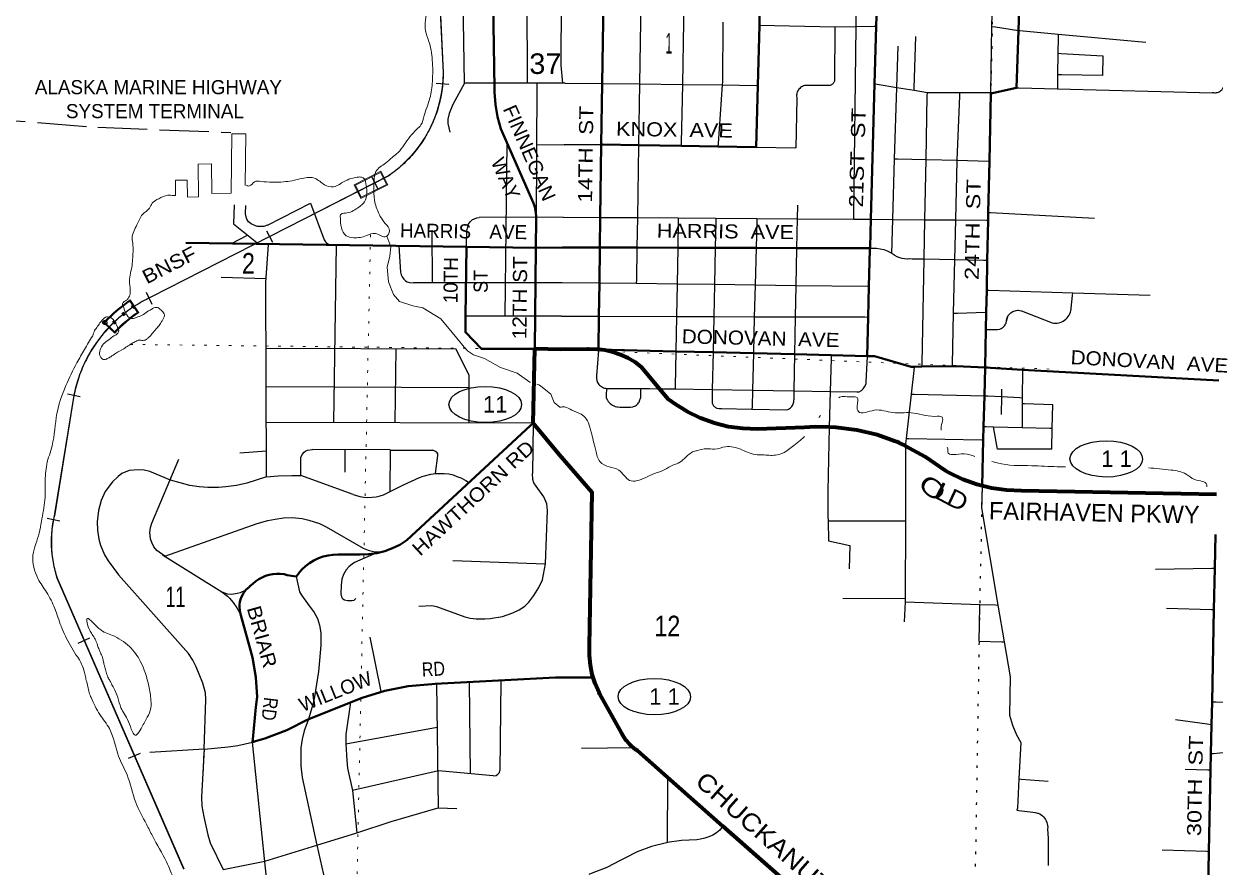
# Model space of a CAD drawing. Header units: feet. Extents: x -489137 to -242534, y 368785 to 558127.
# Drawn here: x -370115 to -359969, y 446296 to 453483 of the extents above; entities that cross this region are included whole.
import ezdxf
from ezdxf.enums import TextEntityAlignment as Align

# ---------------------------------------------------------------- set-up
doc = ezdxf.new("R2010")
doc.units = ezdxf.units.FT
doc.header["$LTSCALE"] = 70
doc.header["$PDMODE"] = 32
doc.header["$PDSIZE"] = 35
doc.linetypes.add('DOTTED', pattern=[1.5, 0.3, -1.2])
doc.linetypes.add('LONG_DASHED', pattern=[7.5, 6, -1.5])
for name, color, linetype, lineweight in [('17', 7, 'Continuous', 25), ('23', 7, 'Continuous', 70), ('26', 7, 'Continuous', 40), ('27', 7, 'Continuous', 13), ('29', 7, 'Continuous', 25), ('33', 7, 'LONG_DASHED', 25), ('34', 7, 'Continuous', 25), ('39', 7, 'Continuous', 13), ('6', 7, 'DOTTED', 25), ('7', 7, 'DOTTED', 13)]:
    doc.layers.add(name, color=color, linetype=linetype, lineweight=lineweight)

msp = doc.modelspace()

# ---------------------------------------------------------------- linework, layer by layer
at = {"layer": '17'}
for centre in [(-366185.28, 450238.7), (-360896.14, 449775.15), (-364745.34, 447748.93)]:
    msp.add_ellipse(centre, major_axis=(-309.24, 1), ratio=0.500121, dxfattribs=at)
at = {"layer": '23'}
for p, q in [((-365540.98, 450708.37), (-365762.18, 450711.74)), ((-365314.82, 450709.03), (-365540.98, 450708.37)), ((-365219.05, 450706.73), (-365221.68, 450707.04))]:
    msp.add_line(p, q, dxfattribs=at)
for points in [[(-365555.77, 449812.79), (-365777.22, 450079.73), (-365777.22, 450079.87), (-365762.18, 450711.74)], [(-365221.68, 450707.04), (-365235.28, 450708.64), (-365304.89, 450709.5), (-365314.82, 450709.03)], [(-361954.09, 449545.76), (-361997.33, 449556.48), (-362117.97, 449600.22), (-362233.38, 449656.33), (-362264.62, 449674.19), (-362438.33, 449793.64), (-362606.02, 449884.74), (-362623.58, 449894.28), (-362659.71, 449910.85), (-362679.65, 449919.99), (-362699.71, 449927.05), (-362847.97, 449979.18), (-363021.51, 450020.44), (-363198.41, 450043.33), (-363254.97, 450044.69), (-363376.73, 450047.61), (-363465.19, 450042.79), (-363866.15, 450028.81), (-363990.36, 450032.69), (-364113.48, 450049.53), (-364234.17, 450079.14), (-364351.1, 450121.21), (-364462.99, 450175.27), (-364568.62, 450240.73), (-364623.71, 450281.4), (-364700.37, 450373.23), (-364853.42, 450556.59), (-364909.22, 450598.21), (-364969.07, 450633.76), (-365032.31, 450662.86), (-365098.24, 450685.19), (-365166.15, 450700.51), (-365219.05, 450706.73)], [(-365265.56, 447911.99), (-365273.95, 447938.44), (-365290.37, 448018.55), (-365298.34, 448099.95), (-365297.75, 448181.73), (-365274.52, 449488.47), (-365555.77, 449812.79)], [(-359958.71, 449471.66), (-361617.42, 449503.58), (-361745.67, 449507.9), (-361872.78, 449525.6), (-361954.09, 449545.76)], [(-362703.49, 445226.67), (-362876.2, 445419.79), (-363141.29, 445716.21), (-363523.73, 446081.93), (-364162.81, 446646.53), (-364633.91, 447062.73), (-364889.71, 447288.72), (-364901.94, 447296.74), (-364923.15, 447312.96), (-364932.12, 447319.82), (-364959.73, 447345.94), (-364984.45, 447374.79), (-365006.02, 447406.08), (-365024.21, 447439.44), (-365208.89, 447770.7), (-365216.51, 447785.52), (-365249.23, 447860.47), (-365265.56, 447911.99)]]:
    msp.add_lwpolyline(points, dxfattribs=at)
at = {"layer": '26'}
for p, q in [((-366352.62, 450992.7), (-366345.46, 451582.6)), ((-365763.06, 450712.54), (-365754.45, 451574.14)), ((-365754.45, 451574.14), (-365526.64, 451577.31)), ((-365209.32, 451576.72), (-365526.64, 451577.31)), ((-365221.68, 450706.79), (-365314.82, 450709.03))]:
    msp.add_line(p, q, dxfattribs=at)
for points in [[(-365196.86, 452454.03), (-365183.97, 452453.82), (-364878.87, 452448.91), (-364516.78, 452443.09), (-364204.06, 452438.06), (-363878.39, 452432.83), (-363864.29, 452957.91), (-363850.51, 453471.13), (-363849.89, 453494.28), (-363829.3, 454261.24), (-363819.41, 454629.73), (-363804.11, 455199.53), (-363802.91, 455211), (-363791.04, 455282.32), (-363771.79, 455352), (-363745.35, 455419.29), (-363712.02, 455483.45), (-363672.18, 455543.78), (-363626.24, 455599.6), (-363444.81, 455821.27), (-363198.49, 456122.23), (-362936.03, 456502.22)], [(-365754.45, 451574.14), (-365751.99, 451820.02), (-365751.74, 451844.91), (-365753.83, 451870.02), (-365756.82, 451892.53), (-365764.34, 451923.63), (-365775.06, 451953.78), (-366051.91, 452588.89), (-366080.59, 452690.15), (-366098.54, 452793.86), (-366105.54, 452898.87), (-366105.39, 452935.53), (-366129.99, 454378.64), (-366128.86, 454424.1), (-366122.99, 454469.19), (-366112.44, 454513.42), (-366097.33, 454556.3), (-366077.81, 454597.37), (-366071.07, 454608.41), (-366054.29, 454635.91), (-366037.8, 454658.41), (-365462.82, 455443.06)], [(-365196.86, 452454.03), (-365189.47, 452974.33), (-365181.93, 453505.15), (-365176.47, 453889.15), (-365171.03, 454271.51), (-365165.34, 454671.78), (-365159.92, 455053.34)], [(-362908.32, 451570.46), (-362908.05, 451580), (-362901.45, 451816.68), (-362869.22, 452971.85), (-362855.55, 453462.13), (-362850.81, 453632.05), (-362845.63, 453817.56), (-362190.77, 453806.86)], [(-361928.41, 450552.61), (-361928.24, 450559.39), (-361921.65, 450879.05), (-361918.63, 451025.35), (-361914.77, 451212.42), (-361909.51, 451467.55), (-361902.46, 451809.51), (-361901.09, 451875.69), (-361892.08, 452312.63), (-361880.18, 452889.69), (-361661.76, 452938.19), (-361644.58, 453426.53), (-361632.11, 453780.81), (-361631.49, 453798.44)], [(-365209.32, 451576.72), (-365205.68, 451833.22), (-365196.86, 452454.03)], [(-365754.45, 451574.14), (-365755.27, 451574.13), (-366345.46, 451582.6), (-368735.22, 451616.91)], [(-365221.68, 450707.04), (-365217.65, 450990.93), (-365213.64, 451273.02), (-365209.32, 451576.72)], [(-362908.32, 451570.46), (-362925.5, 451570.03), (-363533.57, 451571.81), (-363878.87, 451572.82), (-364227.38, 451573.84), (-364546.23, 451574.78), (-364893.76, 451575.79), (-365209.32, 451576.72)], [(-362933.94, 450651.89), (-362924.67, 450984.23), (-362917.45, 451243.07), (-362908.61, 451560), (-362908.32, 451570.46)], [(-365762.18, 450711.74), (-366218.02, 450711.9), (-366354.3, 450854.7), (-366352.62, 450992.7)], [(-365219.05, 450706.73), (-365221.68, 450706.79), (-365221.68, 450707.04)], [(-362933.94, 450651.89), (-363239.07, 450659.21), (-363550.75, 450666.69), (-363901.56, 450675.11), (-364245.53, 450683.37), (-364562.38, 450690.97), (-365219.05, 450706.73)], [(-361928.41, 450552.61), (-362174.8, 450566.09), (-362207.11, 450565.59), (-362466.02, 450561.57), (-362531.54, 450560.56), (-362558.95, 450560.13), (-362869.36, 450650.34), (-362933.94, 450651.89)], [(-361954.09, 449545.76), (-361944.1, 449937.41), (-361941.21, 450050.69), (-361934.51, 450313.38), (-361928.41, 450552.61)], [(-359938.36, 450443.71), (-361611.07, 450535.25), (-361928.41, 450552.61)], [(-365587.14, 447912.43), (-366612.49, 447857.08), (-366639.51, 447856.26), (-366840.95, 447838.12), (-367039.39, 447799.01), (-367232.65, 447739.38), (-367696.56, 447553.97), (-367874.68, 447463.44), (-368061.28, 447392.02), (-368141.56, 447368.5), (-368166.62, 447361.15), (-368164.38, 447386.89), (-368140.63, 447659.74), (-368127.15, 447746.25), (-368138.4, 447915.06), (-368167.24, 448081.77), (-368191.79, 448176.37), (-368266.58, 448443.44), (-368272.89, 448465.37), (-368276.87, 448487.84), (-368278.48, 448510.59), (-368277.7, 448533.4), (-368274.54, 448555.99), (-368269.04, 448578.14), (-368261.26, 448599.58), (-368251.27, 448620.1), (-368240.95, 448636.65), (-368221.43, 448661.63), (-368196.41, 448683.02), (-368189.24, 448689.16), (-368165.49, 448709.46), (-368139.24, 448732.11), (-368113.92, 448749.83), (-368085.95, 448765.32), (-368056.53, 448777.8), (-368025.95, 448787.13), (-367994.57, 448793.22), (-367962.72, 448796), (-367930.76, 448795.43), (-367899.03, 448791.53), (-367871.41, 448785.31), (-367816.95, 448776.13), (-367794.63, 448772.36), (-367776.93, 448796.91), (-367775.58, 448798.79), (-367747.55, 448831.51), (-367716.25, 448861.12), (-367682.03, 448887.29), (-367645.26, 448909.75), (-367606.34, 448928.24), (-367565.71, 448942.55), (-367523.8, 448952.55), (-367481.07, 448958.1), (-367438, 448959.16), (-367252.2, 448959.67), (-367249.29, 448959.62), (-367179.07, 448962.11), (-367109.49, 448971.92), (-367041.33, 448988.96), (-366975.31, 449013.02), (-366912.18, 449043.86), (-366852.61, 449081.12), (-365799.69, 450059), (-365777.22, 450079.87)], [(-359954.05, 445380.61), (-359974.62, 445402.7), (-359992.77, 445426.81), (-360008.3, 445452.69), (-360021.04, 445480.06), (-360030.85, 445508.6), (-360037.62, 445538.02), (-360041.27, 445567.98), (-360041.78, 445598.16), (-360039.13, 445628.22), (-360029.22, 446101.74), (-360022.34, 446430.77), (-360007.79, 447125.71), (-360004.9, 447263.87), (-359999.79, 447508.2), (-359995.65, 447706.15), (-359979.24, 448490.28), (-359971.82, 448845), (-359965.85, 449130.24)], [(-365265.56, 447911.99), (-365286.57, 447912.02), (-365587.14, 447912.43)]]:
    msp.add_lwpolyline(points, dxfattribs=at)
at = {"layer": '29'}
for p, q in [((-365837.56, 454932.77), (-365828.24, 452977.23)), ((-365745.23, 452975.15), (-365752.91, 451808.05)), ((-366000.6, 452468.45), (-366019.52, 450991.18)), ((-365747.4, 452453.04), (-365512.18, 452452.76)), ((-365209.21, 452450.07), (-365512.18, 452452.76)), ((-363878.39, 452432.83), (-363538.85, 452425.06)), ((-368040.01, 451767.19), (-367673.95, 451953.78)), ((-367673.95, 451953.78), (-367556.5, 451640.59)), ((-365522.39, 451834.41), (-366236, 451832.07)), ((-366635.48, 451274.98), (-366636.23, 451725.22)), ((-368345.82, 451611.32), (-368209.17, 451680.97)), ((-367475.49, 450086.28), (-367451.19, 451597.52)), ((-362915.5, 451570), (-362908.32, 451570.46)), ((-368052.61, 451309.11), (-368434.74, 451321.96)), ((-365531.6, 451276.61), (-366795.24, 451276.16)), ((-365536.3, 450992.21), (-366352.62, 450992.7)), ((-361746.44, 450947.31), (-361746.43, 450947.37)), ((-368057.33, 450718.87), (-366435.68, 450713.83)), ((-366952.61, 450085.03), (-366944.36, 450715.41)), ((-366322.15, 450489.45), (-366435.67, 450713.82)), ((-366322.5, 450082.35), (-366322.15, 450489.45)), ((-368052.63, 450390.8), (-366322.5, 450382.49)), ((-365151.88, 450376.23), (-365151.89, 450376.01)), ((-368049.63, 450087.65), (-365774.69, 450082.22)), ((-365777.22, 450079.73), (-365783.24, 449649.98)), ((-361359.8, 449858.6), (-361355.77, 450037.75)), ((-368046.96, 449842.25), (-368276.02, 449824.77)), ((-367756.58, 449632.83), (-367755.55, 449787.05)), ((-366994.64, 449851.05), (-367657.8, 449854.13)), ((-367379.88, 449850.3), (-367379.88, 449662.46)), ((-369024.9, 449227.44), (-368796.02, 449771.93)), ((-367311.29, 449470.62), (-367756.58, 449632.83)), ((-368912.86, 448946.06), (-368127.76, 449223.12)), ((-368934.47, 448957.23), (-368428.84, 448641.51)), ((-366461.53, 448908.25), (-365671.21, 448879.49)), ((-368711.94, 448115.44), (-369309.21, 448788.33)), ((-363138.71, 448588.73), (-362609.28, 448585.01)), ((-367071.84, 447792.61), (-367164.41, 448255.99)), ((-366599.3, 447860.27), (-366585.8, 446802.54)), ((-366323.43, 447871.82), (-366313.44, 447090.44)), ((-366052.83, 447882.96), (-366060.84, 447120.31)), ((-367374.07, 447346.24), (-366594.57, 447489.85)), ((-361624.82, 447358.34), (-361640.27, 447048.12)), ((-368579.28, 447300.17), (-369042.73, 447274.04)), ((-368587.85, 447085.35), (-368580.15, 447278.21)), ((-367316.14, 446947.91), (-367278.47, 446587.08))]:
    msp.add_line(p, q, dxfattribs=at)
for points in [[(-364824.87, 455890.33), (-364832.28, 455418.07), (-364844, 454671.43), (-364850.31, 454269.18), (-364862.34, 453502.54), (-364870.69, 452970.38), (-364878.87, 452448.91)], [(-364448.59, 455845.2), (-364448.92, 455828.86), (-364472.28, 454663.33), (-364480.23, 454266.5), (-364495.6, 453499.55), (-364506.3, 452965.87)], [(-365530.87, 455353.76), (-365542.37, 453129.18), (-365526.61, 452978.16)], [(-365503.5, 452978.28), (-366362.35, 452975.64), (-366379.48, 454043.33)], [(-361869.64, 453460.85), (-361863.67, 453784.95), (-361863.36, 453801.51)], [(-363045.65, 451817.72), (-363045.26, 451851.96), (-363026.66, 453459.97), (-363025.45, 453564.33)], [(-364163.25, 453496.84), (-364165.96, 452985.39), (-364167.61, 452961.67)], [(-363853.35, 453471.19), (-363850.51, 453471.13), (-363208.98, 453457.95), (-363200.99, 453457.78), (-363026.66, 453459.97)], [(-363208.98, 453457.95), (-363209.1, 453436.55), (-363211.52, 453013.48)], [(-363026.66, 453459.97), (-362875.27, 453461.88), (-362855.55, 453462.13)], [(-361880.18, 452889.69), (-361880.04, 452897.53), (-361869.64, 453460.85)], [(-361869.64, 453460.85), (-361840.7, 453456.44), (-361644.58, 453426.53)], [(-362532.97, 452916.92), (-362532.36, 452935.22), (-362517.71, 453374.14)], [(-361644.58, 453426.53), (-361632.62, 453424.71), (-361305.39, 453394.67), (-360560.18, 453326.28)], [(-361305.39, 453394.67), (-361305.82, 453364.82), (-361307.73, 453232.46), (-361310.41, 453047.59)], [(-362723.19, 451524.33), (-362723.11, 451527.09), (-362714.38, 451815.34), (-362698.69, 452333.3), (-362680.28, 452940.99), (-362669.65, 453292.12)], [(-361307.73, 453232.46), (-361281.41, 453230.84), (-360925.23, 453209.02), (-360928.94, 453041.39), (-361278.81, 453047.08), (-361310.41, 453047.59)], [(-361310.41, 453047.59), (-361311.87, 452946.34), (-361312.12, 452929.34)], [(-366362.35, 452975.64), (-366461.21, 452794.19), (-366491.41, 452719.83), (-366503.02, 452671.03), (-366503.02, 452633.85), (-366486.76, 452559.49)], [(-365503.5, 452978.28), (-365189.47, 452974.33), (-364870.69, 452970.38), (-364506.3, 452965.87), (-364167.61, 452961.67)], [(-364506.3, 452965.87), (-364516.23, 452470.35), (-364516.78, 452443.09)], [(-364167.61, 452961.67), (-364202.37, 452462.39), (-364204.06, 452438.06)], [(-364167.61, 452961.67), (-363874.92, 452958.04), (-363864.29, 452957.91)], [(-363466.81, 452955.63), (-363475.74, 452952.8), (-363484.33, 452949.06), (-363492.47, 452944.44), (-363500.09, 452938.99), (-363507.1, 452932.78), (-363513.43, 452925.87), (-363518.99, 452918.34), (-363523.74, 452910.26), (-363527.61, 452901.73), (-363530.58, 452892.85), (-363532.6, 452883.7), (-363533.65, 452874.4), (-363533.72, 452865.03), (-363532.82, 452855.71), (-363530.94, 452846.53), (-363530.59, 452845.21), (-363538.85, 452425.06)], [(-363211.52, 453013.48), (-363210.91, 453008.37), (-363210.84, 453003.21), (-363211.32, 452998.08), (-363212.32, 452993.03), (-363213.85, 452988.11), (-363215.88, 452983.37), (-363218.4, 452978.88), (-363221.38, 452974.67), (-363224.77, 452970.79), (-363228.56, 452967.3), (-363232.69, 452964.21), (-363237.12, 452961.58), (-363241.8, 452959.42), (-363246.68, 452957.76), (-363251.7, 452956.63), (-363256.82, 452956.02), (-363261.97, 452955.95), (-363267.1, 452956.43), (-363272.16, 452957.43), (-363272.73, 452957.58), (-363466.81, 452955.63)], [(-362869.22, 452971.85), (-362846.26, 452968.1), (-362680.28, 452940.99), (-362532.97, 452916.92), (-362420.13, 452898.48), (-362416.2, 452897.84), (-362143.01, 452897.68), (-361880.04, 452897.53), (-361871.64, 452897.53)], [(-361661.76, 452938.19), (-361641.76, 452937.68), (-361312.12, 452929.34), (-359990.39, 452895.92)], [(-359990.37, 452897.95), (-359982.2, 452896.26), (-359973.9, 452895.44), (-359965.56, 452895.49), (-359957.27, 452896.41), (-359949.13, 452898.2), (-359941.21, 452900.82), (-359933.61, 452904.26), (-359926.41, 452908.47), (-359919.7, 452913.42), (-359913.53, 452919.03), (-359907.99, 452925.27), (-359903.13, 452932.04), (-359899, 452939.29), (-359895.65, 452946.93), (-359893.12, 452954.88), (-359893.12, 452954.89)], [(-362431.36, 452326.45), (-362420.73, 452867.78), (-362420.13, 452898.48)], [(-362167.16, 452319.68), (-362144.22, 452868.84), (-362143.01, 452897.68)], [(-364878.87, 452448.91), (-364878.92, 452445.63), (-364889.4, 451830.95), (-364893.76, 451575.79)], [(-362698.69, 452333.3), (-362674.78, 452332.69), (-362431.36, 452326.45), (-362167.16, 452319.68)], [(-362466.02, 450561.57), (-362465.48, 450589.23), (-362448.01, 451478.84), (-362441.44, 451813.38), (-362431.36, 452326.45)], [(-362178.79, 451811.49), (-362167.34, 452315.39), (-362167.16, 452319.68)], [(-362167.16, 452319.68), (-361898.29, 452312.79), (-361892.08, 452312.63)], [(-368324.79, 451939.39), (-368330.58, 451777.03), (-368116.97, 451608.03)], [(-368040.01, 451767.19), (-368071.86, 451756.66), (-368104.38, 451754.33), (-368124.12, 451756.66), (-368142.7, 451760.14), (-368178.7, 451778.73), (-368201.93, 451796.16), (-368215.86, 451817.07), (-368225.15, 451846.12), (-368226.31, 451865.87), (-368224.85, 451935.83)], [(-363526.61, 451938.46), (-363528.84, 451821.19), (-363533.57, 451571.81), (-363539.65, 451251.18), (-363544.69, 450986.04), (-363550.75, 450666.69), (-363556.66, 450355.03), (-363558.12, 450278.27)], [(-366345.46, 451582.6), (-366341.6, 451717.14), (-366334.63, 451752), (-366326.79, 451775.66), (-366313.72, 451796.15), (-366294.28, 451814), (-366277.73, 451821.71), (-366255.66, 451829.84), (-366236, 451832.07)], [(-365522.39, 451834.41), (-365205.68, 451833.22), (-364889.4, 451830.95), (-364541.59, 451828.45), (-364222.23, 451826.16), (-363872.52, 451823.65), (-363528.84, 451821.19), (-363045.65, 451817.72), (-362901.45, 451816.68), (-362714.38, 451815.34), (-362441.44, 451813.38), (-362178.79, 451811.49)], [(-364541.59, 451828.45), (-364542.07, 451802.41), (-364546.23, 451574.78), (-364551.9, 451264.39), (-364556.93, 450989), (-364562.38, 450690.97)], [(-364222.23, 451826.16), (-364222.72, 451802.43), (-364227.38, 451573.84), (-364233.77, 451260.24), (-364239.32, 450988.07), (-364245.53, 450683.37), (-364252, 450366.1)], [(-363872.52, 451823.65), (-363873.14, 451799.44), (-363878.87, 451572.82), (-363886.89, 451255.71), (-363893.68, 450987.06), (-363901.56, 450675.11), (-363909.51, 450360.65)], [(-361901.09, 451875.69), (-361881.44, 451874.61), (-360995.72, 451826.02)], [(-362207.11, 450565.59), (-362206.73, 450582.4), (-362196.86, 451016.27), (-362186.47, 451473.36), (-362178.79, 451811.49)], [(-362178.79, 451811.49), (-361915.47, 451809.6), (-361902.46, 451809.51)], [(-367556.5, 451640.59), (-367546.97, 451625.95), (-367537.68, 451617.24), (-367527.23, 451609.11), (-367507.6, 451599.28)], [(-368047.58, 449622.17), (-368052.93, 451277.16), (-368030.89, 451602.85)], [(-366921.65, 451590.87), (-366907.13, 451367.43), (-366900.16, 451343.03), (-366893.2, 451326.76), (-366879.26, 451305.85), (-366864.16, 451293.07), (-366849.07, 451284.93), (-366831.65, 451279.12), (-366795.24, 451276.16)], [(-364893.76, 451575.79), (-364898.45, 451300.55), (-364898.99, 451268.92)], [(-362908.32, 451570.46), (-362884.05, 451572.01), (-362852.56, 451570.72), (-362821.37, 451566.15), (-362790.84, 451558.34), (-362761.29, 451547.38), (-362733.04, 451533.39), (-362723.11, 451527.09)], [(-362723.11, 451527.09), (-362706.42, 451516.52), (-362698.99, 451511.08)], [(-362698.99, 451511.09), (-362679.05, 451500.55), (-362658.12, 451492.16), (-362636.43, 451486), (-362614.21, 451482.14), (-362591.71, 451480.63), (-362589.91, 451480.69), (-362570.09, 451481.4)], [(-362570.09, 451481.4), (-362549.91, 451480.98), (-362448.01, 451478.84), (-362186.47, 451473.36)], [(-362186.47, 451473.36), (-361940.61, 451468.2), (-361909.51, 451467.55)], [(-362917.45, 451243.07), (-362929.21, 451243.22), (-363539.65, 451251.18), (-363886.89, 451255.71), (-364233.77, 451260.24), (-364551.9, 451264.39), (-364898.99, 451268.92), (-365213.64, 451273.02), (-365531.6, 451276.61)], [(-361914.77, 451212.42), (-361895.75, 451211.85), (-361180.29, 451190.3), (-360521.19, 451170.44)], [(-361195.48, 451058.53), (-361182.87, 451167.94), (-361180.29, 451190.3)], [(-362196.86, 451016.27), (-362164.43, 451017.32), (-361925.36, 451025.13), (-361918.63, 451025.35)], [(-361735.45, 450987.77), (-361730.7, 450996.04), (-361724.62, 451004.43), (-361717.71, 451012.13), (-361710.02, 451019.07), (-361701.66, 451025.17), (-361692.7, 451030.36), (-361683.24, 451034.59), (-361673.4, 451037.8), (-361663.28, 451039.97), (-361652.98, 451041.07), (-361642.63, 451041.09), (-361632.33, 451040.02), (-361622.19, 451037.88), (-361618.67, 451036.88), (-361357.15, 450935.34)], [(-361357.15, 450935.34), (-361343.33, 450933.12), (-361329.36, 450932.34), (-361315.38, 450933.03), (-361301.55, 450935.18), (-361288.02, 450938.77), (-361274.94, 450943.75), (-361262.46, 450950.06), (-361250.7, 450957.65), (-361239.8, 450966.43), (-361229.87, 450976.29), (-361221.03, 450987.15), (-361213.38, 450998.86), (-361206.99, 451011.31), (-361201.93, 451024.36), (-361198.27, 451037.87), (-361196.04, 451051.69), (-361195.48, 451058.53)], [(-365536.3, 450992.21), (-365217.65, 450990.93), (-364556.93, 450989), (-364239.32, 450988.07), (-363893.68, 450987.06), (-363544.69, 450986.04)], [(-363544.69, 450986.04), (-362953.85, 450984.32), (-362924.67, 450984.23)], [(-361824.02, 450877.44), (-361803.97, 450881.42), (-361798.13, 450883.43), (-361790.09, 450887.19), (-361782.48, 450891.77), (-361775.4, 450897.11), (-361768.91, 450903.17), (-361763.1, 450909.88), (-361758.01, 450917.15), (-361753.72, 450924.91), (-361750.26, 450933.09), (-361747.67, 450941.58), (-361746.45, 450947.31), (-361746.43, 450947.37), (-361735.45, 450987.77), (-361733.86, 450993.63)], [(-361746.43, 450947.37), (-361745.38, 450957.61), (-361743.24, 450967.74), (-361740.06, 450977.6), (-361735.86, 450987.06), (-361735.45, 450987.77)], [(-361921.65, 450879.05), (-361900.18, 450878.7), (-361843.97, 450877.77), (-361824.02, 450877.44)], [(-365221.8, 450698.53), (-365237.14, 450483.78), (-365238.53, 450464.31)], [(-364562.38, 450690.97), (-364567.85, 450391.71), (-364568.23, 450371.13)], [(-363239.07, 450659.21), (-363239.82, 450630.29), (-363247.07, 450350.1), (-363254.97, 450044.69), (-363269.04, 449501.19)], [(-362934.08, 450647), (-362944.24, 450432.44), (-362945.19, 450412.5)], [(-362531.54, 450560.56), (-362535.04, 450529.75), (-362557.95, 450327.66), (-362600.92, 449948.64)], [(-361611.07, 450535.25), (-361611.14, 450522.38), (-361612.43, 450296.51), (-361612.73, 450244.79)], [(-365238.53, 450464.31), (-365235.21, 450443.78), (-365232.5, 450435.33), (-365228.58, 450426.43), (-365223.75, 450417.99), (-365218.06, 450410.11), (-365211.58, 450402.86), (-365204.37, 450396.32), (-365196.53, 450390.58), (-365188.12, 450385.69), (-365179.25, 450381.7), (-365170.01, 450378.66), (-365160.51, 450376.61), (-365156.44, 450376.04)], [(-363002.02, 450346.2), (-362981.97, 450358.15), (-362975.26, 450363.6), (-362967.73, 450371.14), (-362961.03, 450379.43), (-362955.23, 450388.37), (-362953.16, 450392.44), (-362945.19, 450412.5)], [(-365156.44, 450376.03), (-365151.89, 450376.01), (-364863.33, 450374.89), (-364785.54, 450374.59)], [(-365151.89, 450376.01), (-365154.33, 450317.06), (-365155.16, 450297.04)], [(-365155.16, 450297.04), (-365146.08, 450277.06), (-365144.76, 450274.55), (-365137.85, 450264.23), (-365129.9, 450254.69), (-365121, 450246.04), (-365111.24, 450238.36), (-365100.73, 450231.75), (-365089.59, 450226.27), (-365077.93, 450221.98), (-365065.89, 450218.94), (-365060.42, 450218.15), (-365040.15, 450216.69)], [(-364863.33, 450374.89), (-364863.53, 450355.15), (-364863.99, 450309.72), (-364864.16, 450293.04)], [(-364785.54, 450374.59), (-364700.37, 450373.23), (-364568.23, 450371.13), (-364252, 450366.1), (-363909.51, 450360.65), (-363556.66, 450355.03), (-363247.07, 450350.1)], [(-364252, 450366.1), (-364253.4, 450297.41), (-364253.8, 450277.8)], [(-363909.51, 450360.65), (-363913.13, 450217.62), (-363913.63, 450198.08)], [(-363247.07, 450350.1), (-363021.97, 450346.52), (-363002.02, 450346.2)], [(-362557.95, 450327.66), (-362533.37, 450327.09), (-361934.51, 450313.38)], [(-361934.51, 450313.38), (-361904.44, 450312.69), (-361789.87, 450306.34)], [(-361788.64, 450370.02), (-361789.87, 450306.34), (-361792.83, 450153.92)], [(-361789.87, 450306.34), (-361632.34, 450297.61), (-361612.43, 450296.51)], [(-365040.15, 450216.69), (-365020.42, 450216.75), (-364967.85, 450216.92), (-364947.77, 450216.98)], [(-364947.77, 450216.98), (-364927.85, 450219.6), (-364921.91, 450221.23), (-364913.71, 450224.42), (-364905.9, 450228.46), (-364898.55, 450233.29), (-364891.75, 450238.86), (-364885.56, 450245.12), (-364880.06, 450251.98), (-364875.31, 450259.38), (-364871.36, 450267.24), (-364870.43, 450269.72), (-364864.16, 450293.04)], [(-364253.8, 450277.8), (-364253.7, 450257.41), (-364252.29, 450250.94), (-364250.2, 450244.6), (-364247.45, 450238.52), (-364244.09, 450232.75), (-364240.14, 450227.37), (-364235.65, 450222.43), (-364230.67, 450217.99), (-364225.26, 450214.09), (-364219.46, 450210.78), (-364213.9, 450208.33), (-364193.95, 450204.05)], [(-364193.95, 450204.05), (-364173.9, 450203.62), (-363913.63, 450198.08), (-363617.89, 450191.78)], [(-363617.89, 450191.78), (-363609.55, 450194.84), (-363601.57, 450198.74), (-363594.04, 450203.46), (-363587.05, 450208.94), (-363580.67, 450215.12), (-363574.97, 450221.94), (-363570.01, 450229.31), (-363565.85, 450237.16), (-363562.53, 450245.41), (-363560.1, 450253.95), (-363558.57, 450262.7), (-363557.96, 450271.57), (-363558.12, 450278.27)], [(-361612.73, 450244.79), (-361613.78, 450063.45), (-361613.89, 450043.45)], [(-361355.77, 450037.75), (-361351.31, 450236.02), (-361592.27, 450244.1), (-361612.73, 450244.79)], [(-361941.21, 450050.69), (-361919.92, 450050.22), (-361856.04, 450048.81), (-361613.89, 450043.45)], [(-361359.8, 449858.6), (-361822.09, 449857.28), (-361852.82, 450030.66), (-361856.04, 450048.81)], [(-361613.89, 450043.45), (-361377.51, 450038.23), (-361355.77, 450037.75)], [(-362600.92, 449948.64), (-362605.97, 449904.11), (-362606.02, 449884.74), (-362607.52, 449247.74)], [(-362600.92, 449948.64), (-362578.79, 449948.26), (-361958.53, 449937.66), (-361944.1, 449937.41)], [(-367755.55, 449787.05), (-367745.53, 449811.11), (-367728.11, 449832.02), (-367714.17, 449842.48), (-367697.91, 449849.45), (-367657.8, 449854.13)], [(-366994.03, 449497.6), (-366992.72, 449850.3), (-366632.39, 449848.38)], [(-366609.81, 449651.93), (-366588.92, 449802.97), (-366588.92, 449816.91), (-366594.72, 449827.37), (-366608.66, 449838.99), (-366632.39, 449848.38)], [(-368867.33, 449592.67), (-369042.7, 449668.2), (-369089.15, 449679.82), (-369142.57, 449682.15), (-369219.21, 449677.5), (-369279.6, 449651.94), (-369312.12, 449626.37), (-369360.89, 449579.9), (-369421.28, 449496.24), (-369456.11, 449421.88), (-369479.34, 449335.9), (-369490.95, 449238.3), (-369486.31, 449168.59), (-369477.02, 449091.9), (-369460.76, 449038.46), (-369428.24, 448957.12), (-369398.05, 448906), (-369309.21, 448788.33)], [(-368047.58, 449622.17), (-368217.02, 449569.43), (-368305.27, 449548.51), (-368395.85, 449536.89), (-368456.24, 449532.25), (-368546.82, 449532.25), (-368621.14, 449536.89), (-368702.43, 449548.51), (-368867.33, 449592.67)], [(-368047.58, 449622.17), (-367949.91, 449629.85), (-367833.78, 449634.5), (-367756.58, 449632.83)], [(-366994.03, 449497.6), (-366881.55, 449554.33), (-366745.68, 449617.07), (-366713.16, 449628.69), (-366648.13, 449646.12), (-366609.81, 449651.93)], [(-366609.81, 449651.93), (-366536.66, 449651.93), (-366496.02, 449647.28), (-366458.86, 449637.98), (-366426.34, 449626.37), (-366393.82, 449612.42), (-366350.86, 449590.35), (-366320.66, 449571.76)], [(-365671.21, 448879.49), (-365654.09, 449335.9), (-365661.06, 449391.67), (-365686.61, 449452.09), (-365751.64, 449542.72), (-365770.22, 449570.6), (-365779.51, 449598.49), (-365783.24, 449649.98)], [(-367311.29, 449470.62), (-367254.32, 449455.57), (-367219.48, 449448.6), (-367186.96, 449447.44), (-367149.8, 449448.6), (-367113.8, 449452.08), (-367081.29, 449459.05), (-367051.09, 449469.51), (-366994.03, 449497.6)], [(-363269.04, 449501.19), (-363267.16, 449285.02), (-363266.04, 449246.09)], [(-361953.39, 449542.79), (-361957.71, 449358.19), (-361818.74, 448529.91), (-361766.21, 448216.88)], [(-368912.86, 448946.06), (-368983.45, 448995.46), (-369009, 449025.67), (-369025.26, 449062.85), (-369036.87, 449093.05), (-369041.52, 449148.82), (-369036.87, 449190.65), (-369024.9, 449227.44)], [(-368127.76, 449223.12), (-368035.86, 449248.75), (-367975.48, 449262.69), (-367903.48, 449271.99), (-367829.16, 449274.31), (-367745.55, 449267.34), (-367687.48, 449253.4), (-367596.91, 449225.51), (-367538.84, 449195.3), (-367225.3, 449014.05), (-367181.17, 448997.78), (-367137.04, 448986.16), (-367113.82, 448982.68), (-367055.72, 448983.72)], [(-363266.04, 449246.09), (-363246.13, 449246.14), (-362626.58, 449247.69), (-362607.52, 449247.74)], [(-363266.04, 449246.09), (-363261.17, 449076.89), (-363079.64, 449036.55), (-363085.67, 448838.65)], [(-362607.52, 449247.74), (-362609.07, 448589.08), (-362610.35, 448556.98), (-362617.18, 448385.14)], [(-367121.92, 448970.17), (-367299.62, 448890.89), (-367319.37, 448879.27), (-367343.75, 448858.36), (-367369.3, 448829.31), (-367392.52, 448788.64), (-367406.46, 448749.14), (-367413.42, 448700.34), (-367415.75, 448625.98), (-367409.95, 448599.25), (-367404.13, 448588.8), (-367398.33, 448582.99), (-367383.24, 448573.69), (-367357.68, 448567.88), (-367318.2, 448567.88), (-367301.95, 448572.53), (-367288.01, 448584.15)], [(-366751.51, 448521.27), (-366641.17, 448524.9), (-366599.37, 448517.93), (-366357.83, 448429.63), (-366313.69, 448418.01), (-366262.59, 448413.36), (-366188.27, 448411.04), (-366144.15, 448415.68), (-366039.63, 448431.95), (-365949.06, 448462.16), (-365895.63, 448490.04), (-365849.18, 448520.25), (-365814.34, 448555.11), (-365772.55, 448610.88), (-365728.41, 448678.27), (-365698.22, 448745.66), (-365671.21, 448879.49)], [(-367794.63, 448772.36), (-367766.46, 448642.24), (-367750.2, 448614.36), (-367699.1, 448542.32), (-367641.04, 448465.63), (-367613.17, 448414.51), (-367596.91, 448358.74), (-367585.3, 448293.67), (-367585.3, 448186.78), (-367596.91, 448056.65), (-367606.2, 447963.7), (-367638.72, 447747.58), (-367648.01, 447701.11), (-367691.23, 447556.1)], [(-360475.89, 448836.77), (-359996.69, 448844.59), (-359971.82, 448845)], [(-368428.84, 448641.51), (-368383.09, 448625.98), (-368347.09, 448622.49), (-368312.26, 448627.14), (-368269.29, 448637.59), (-368222.84, 448658.51)], [(-368428.84, 448641.51), (-368380.77, 448603.9), (-368364.51, 448587.63), (-368333.16, 448550.45), (-368300.64, 448505.14), (-368268.13, 448447.04)], [(-362610.66, 448556.99), (-362610.35, 448556.98), (-361974.32, 448535.23)], [(-361974.32, 448535.23), (-361974.69, 448516.4), (-361980.45, 448222.74), (-361786.43, 448217.44), (-361766.21, 448216.88)], [(-361974.32, 448535.23), (-361840.81, 448530.66), (-361818.74, 448529.91)], [(-360382.22, 448502.45), (-360001.15, 448490.94), (-359979.24, 448490.28)], [(-361766.21, 448216.88), (-361716.22, 447918.89), (-361721.53, 447591.69)], [(-368579.28, 447300.17), (-368565.42, 447722.02), (-368567.74, 447782.44), (-368590.96, 447863.77), (-368646.7, 448003.2), (-368676.9, 448058.97), (-368711.94, 448115.44)], [(-367332.14, 447701.11), (-367371.63, 447426.91), (-367374.07, 447346.24)], [(-359995.65, 447706.15), (-359959.87, 447705.08), (-359766.64, 447699.24)], [(-367691.23, 447556.1), (-367726.98, 447457.11), (-367743.24, 447387.4), (-367754.85, 447313.04), (-367757.17, 447231.7), (-367757.17, 447159.67), (-367743.24, 447059.74), (-367620.14, 446483.45)], [(-361721.53, 447591.69), (-361695.37, 447506.18), (-361660.41, 447423.87), (-361624.82, 447358.34)], [(-359999.79, 447508.2), (-360038.2, 447513.44), (-360306.88, 447550.18)], [(-368579.28, 447300.17), (-368376.13, 447321.18), (-368292.52, 447332.8), (-368166.62, 447361.15)], [(-368017.24, 445936.35), (-368055.5, 446288.26), (-368166.76, 447361.47)], [(-368579.28, 447300.17), (-368602.58, 446894.76), (-368597.94, 446815.75), (-368581.68, 446725.12), (-368549.16, 446571.75), (-368528.26, 446502.04), (-368417.24, 446274.9), (-368061.43, 446346.34), (-367620.14, 446483.45), (-367278.47, 446587.08)], [(-367374.07, 447346.24), (-367364.66, 447203.82), (-367357.69, 447138.76), (-367316.14, 446947.91)], [(-364916.32, 447313.03), (-364923.15, 447312.96), (-365365.79, 447308.39)], [(-360004.9, 447263.87), (-359982.48, 447265.89), (-359822.4, 447280.33)], [(-366118.27, 447072.85), (-366583.96, 447116.08), (-367316.14, 446947.91)], [(-366118.27, 447072.85), (-366093.05, 447077.18), (-366076.8, 447088.8), (-366065.18, 447102.74), (-366060.84, 447120.31)], [(-364633.91, 447062.73), (-364634, 447027.37), (-364635.2, 446530.72), (-364635.26, 446505.64)], [(-361640.27, 447048.12), (-361652.67, 446799.08), (-361655.17, 446790.54), (-361657.96, 446780.99)], [(-361640.27, 447048.12), (-361620.62, 447046.58), (-361391.61, 447028.58)], [(-360223.16, 447132.21), (-360029.93, 447126.37), (-360007.79, 447125.71)], [(-367278.47, 446587.08), (-366986.08, 446685.62), (-366585.8, 446802.54), (-366428.66, 446797.16)], [(-361657.96, 446780.99), (-361641.02, 446779.06), (-361521.42, 446765.39), (-361501.36, 446763.1)], [(-361501.36, 446763.1), (-361481.42, 446757.42), (-361475.23, 446755.19), (-361462.9, 446749.22), (-361451.26, 446742), (-361440.44, 446733.59), (-361430.56, 446724.11), (-361421.73, 446713.64), (-361414.03, 446702.3), (-361407.57, 446690.23), (-361402.4, 446677.54), (-361398.58, 446664.38), (-361396.17, 446650.9), (-361395.17, 446637.24), (-361395.61, 446623.54), (-361395.69, 446622.59)], [(-364162.81, 446646.53), (-364180.67, 446620.35), (-364187.54, 446610.27)], [(-364187.54, 446610.27), (-364216.68, 446588.24), (-364247.96, 446569.38), (-364281.04, 446553.89), (-364315.56, 446541.94), (-364351.14, 446533.66), (-364382.42, 446529.54)], [(-361395.69, 446622.59), (-361391.96, 446541.05), (-361390.73, 446311.44)], [(-367620.14, 446483.45), (-367505.18, 445982.67), (-367491.24, 445861.83), (-367491.24, 445771.2), (-367493.56, 445666.63), (-367505.18, 445592.27), (-367543.12, 445400.5)], [(-364642.42, 446504.57), (-364769.03, 446471.85), (-364891.54, 446426.08), (-364996.9, 446373.57), (-365018, 446362.43)], [(-364382.42, 446529.54), (-364513.07, 446523.87), (-364635.26, 446505.64), (-364642.42, 446504.57)], [(-360419.69, 446442.77), (-360038.62, 446431.26), (-360022.34, 446430.77)], [(-365018, 446362.43), (-365036.9, 446352.54), (-365149.64, 446293.57), (-365283.29, 446240.62), (-365303.24, 446233.66)]]:
    msp.add_lwpolyline(points, dxfattribs=at)
at = {"layer": '33'}
msp.add_lwpolyline([(-370522.83, 452682.36), (-369484.97, 452600.68), (-368353.25, 452556.28)], dxfattribs=at)
at = {"layer": '34', "lineweight": 13}
for p, q in [((-366583.78, 453917.73), (-366544.46, 453066.54)), ((-367302.5, 452111.64), (-367073.43, 452226.24)), ((-367015.26, 452109.98), (-367073.43, 452226.24)), ((-367007.95, 452189.06), (-369032.66, 451154.15)), ((-367244.1, 451994.9), (-367302.5, 452111.64)), ((-367244.34, 451995.37), (-367015.26, 452109.98)), ((-369211, 451118.47), (-369148, 451023.47)), ((-369136.63, 451020.8), (-369208.77, 451129.58)), ((-369341.14, 450847.23), (-369436.2, 450936.69)), ((-369341.89, 450858.92), (-369424.91, 450937.05)), ((-369689.88, 450314.11), (-369852.84, 449306.45)), ((-369832.83, 448757.81), (-368754.37, 446279.94))]:
    msp.add_line(p, q, dxfattribs=at)
at = {"layer": '34'}
for p, q in [((-366604.77, 452978.05), (-366494.62, 452968.04)), ((-367151.53, 452175.75), (-367101.19, 452077.26)), ((-368048.15, 451719.59), (-367997.81, 451621.1)), ((-369072.06, 451194.61), (-369024.24, 451094.87)), ((-369744.23, 450328.49), (-369635.77, 450306.78)), ((-369915.58, 449270.23), (-369807.19, 449248.15)), ((-369653.73, 448205.71), (-369552.31, 448249.86)), ((-369223.44, 447223.63), (-369122.02, 447267.77))]:
    msp.add_line(p, q, dxfattribs=at)
for points in [[(-366582.69, 453917.87), (-366543.36, 453066.57), (-366543.34, 453060.23), (-366543.73, 453041.53), (-366544.42, 453022.89), (-366545.35, 453004.21), (-366546.63, 452985.68), (-366548.34, 452966.99), (-366550.24, 452948.42), (-366552.59, 452929.94), (-366555.09, 452911.48), (-366558.08, 452892.96), (-366561.32, 452874.64), (-366564.86, 452856.37), (-366568.73, 452838.01), (-366573.02, 452819.88), (-366577.45, 452801.79), (-366582.33, 452783.77), (-366587.45, 452765.72), (-366592.9, 452747.96), (-366598.74, 452730.19), (-366604.78, 452712.55), (-366611.12, 452694.95), (-366617.89, 452677.58), (-366624.88, 452660.2), (-366632.15, 452643), (-366639.77, 452625.95), (-366647.67, 452609.12), (-366655.85, 452592.33), (-366664.26, 452575.65), (-366673.08, 452559.21), (-366682.11, 452542.89), (-366691.5, 452526.71), (-366701.09, 452510.65), (-366711.02, 452494.87), (-366721.16, 452479.21), (-366731.56, 452463.76), (-366742.33, 452448.45), (-366753.28, 452433.4), (-366764.52, 452418.41)], [(-366764.52, 452418.41), (-366776.01, 452403.77), (-366787.79, 452389.19), (-366799.81, 452374.95), (-366812.04, 452360.84), (-366824.47, 452347), (-366837.24, 452333.28), (-366850.26, 452319.93), (-366863.39, 452306.76), (-366876.89, 452293.72), (-366890.48, 452281.01), (-366904.34, 452268.5), (-366918.53, 452256.29), (-366932.75, 452244.31), (-366947.25, 452232.54), (-366962.07, 452221.07), (-366976.92, 452209.82), (-366991.96, 452198.84), (-367007.38, 452188.11), (-369032.18, 451153.16), (-369034.02, 451152.3), (-369052.46, 451143.46), (-369070.81, 451134.37), (-369088.86, 451124.99), (-369106.89, 451115.12), (-369124.71, 451105.1), (-369142.25, 451094.66), (-369159.71, 451084.09), (-369177.01, 451073), (-369193.99, 451061.74), (-369210.8, 451050.2), (-369227.55, 451038.3), (-369243.89, 451026.07), (-369260.13, 451013.71), (-369276.1, 451000.94), (-369292, 450987.92), (-369307.46, 450974.69), (-369322.75, 450961.06), (-369337.84, 450947.28), (-369352.75, 450933.24), (-369367.23, 450918.86), (-369381.65, 450904.23), (-369395.75, 450889.43), (-369409.54, 450874.33), (-369423.01, 450859.04), (-369436.3, 450843.47), (-369449.38, 450827.76), (-369462.03, 450811.71), (-369474.49, 450795.52), (-369486.65, 450779.01), (-369498.59, 450762.36), (-369510.11, 450745.51), (-369521.41, 450728.48), (-369532.39, 450711.28), (-369543.07, 450693.77), (-369553.4, 450676.21), (-369563.55, 450658.37), (-369573.23, 450640.43), (-369582.74, 450622.23), (-369591.78, 450603.94), (-369600.61, 450585.48), (-369609.11, 450566.96), (-369617.3, 450548.14), (-369625.02, 450529.24), (-369632.52, 450510.28), (-369639.73, 450491.03), (-369646.55, 450471.83), (-369653.06, 450452.45), (-369659.14, 450432.86), (-369664.95, 450413.35), (-369670.45, 450393.65), (-369675.51, 450373.74), (-369680.32, 450353.9), (-369684.77, 450334), (-369688.8, 450313.91), (-369851.76, 449306.23), (-369855.02, 449292.61), (-369858.76, 449275.61), (-369862.25, 449258.48), (-369865.52, 449241.32), (-369868.34, 449224.09), (-369870.95, 449206.82), (-369873.2, 449189.46), (-369875.24, 449172.06), (-369876.86, 449154.7), (-369878.26, 449137.3), (-369879.35, 449119.9), (-369880.09, 449102.4), (-369880.54, 449084.99), (-369880.74, 449067.46), (-369880.56, 449050.05), (-369880.13, 449032.51), (-369879.31, 449015.09), (-369878.28, 448997.63), (-369876.96, 448980.27), (-369875.3, 448962.83), (-369873.25, 448945.5), (-369871, 448928.22), (-369868.41, 448910.85), (-369865.58, 448893.68), (-369862.42, 448876.5)], [(-369862.42, 448876.5), (-369858.85, 448859.34), (-369855.12, 448842.35), (-369851.07, 448825.35), (-369846.62, 448808.38), (-369842, 448791.56), (-369837.1, 448774.84), (-369831.8, 448758.2), (-368753.38, 446280.42)]]:
    msp.add_lwpolyline(points, dxfattribs=at)
at = {"layer": '34', "lineweight": 13}
msp.add_lwpolyline([(-367291.76, 452108.06), (-367077, 452215.5), (-367025.99, 452113.55), (-367240.76, 452006.1)], close=True, dxfattribs=at)
for centre, radius, start, end in [((-367612.97, 453069.79), 1068.52, 304.48749, 359.82597), ((-368538.67, 450090.56), 1172.72, 114.91269, 169.01037), ((-368507.41, 450072.13), 1268.91, 123.55454, 137.06731), ((-368507.41, 450072.13), 1260.91, 123.91793, 136.68949), ((-368507.41, 450072.13), 1146.91, 123.95437, 136.68464), ((-368507.41, 450072.13), 1138.91, 123.55454, 137.06731), ((-368879.71, 449067.26), 1002.1, 166.1906, 197.98691)]:
    msp.add_arc(centre, radius, start, end, dxfattribs=at)
at = {"layer": '34', "linetype": 'DOTTED', "lineweight": 100}
msp.add_arc((-368507.41, 450072.13), 1206.14, 123.55453, 137.06732, dxfattribs=at)
at = {"layer": '34'}
msp.add_point((-369424.91, 450937.05), dxfattribs=at)
at = {"layer": '39'}
msp.add_line((-363344.68, 450129.17), (-363330.08, 450145.51), dxfattribs=at)
for points in [[(-368229.26, 452105.93), (-368224.99, 452544.17), (-368344.71, 452545.34), (-368349.65, 452039.43)], [(-368349.65, 452039.43), (-368514.11, 452037.64), (-368516.84, 452288.15), (-368629.27, 452286.93), (-368626.23, 452007.42), (-368722.34, 452006.36), (-368723.9, 452149.75), (-368823.91, 452148.99), (-368822.94, 452018.54), (-368840.77, 452018.41)], [(-366352.34, 450714.31), (-366387.74, 450756.81), (-366466.54, 450852.77), (-366563.33, 450969.3), (-366717.51, 451061.84), (-366802.32, 451078.98), (-366916.24, 451116.68), (-366967.63, 451174.94), (-367008.75, 451284.62), (-367021.6, 451408), (-366997.61, 451503.97), (-366990.76, 451582.8), (-367024.38, 451673.6)], [(-365799.1, 450426.09), (-365805.28, 450427.78), (-365914.92, 450506.61), (-366055.39, 450554.59), (-366192.44, 450629.99), (-366284.95, 450660.84), (-366336.35, 450695.11), (-366351.12, 450712.85)], [(-365549.22, 450214.94), (-365597.7, 450254.38), (-365627.29, 450327.25), (-365713.8, 450397.85), (-365729.9, 450407.21), (-365745.19, 450411.38)]]:
    msp.add_lwpolyline(points, dxfattribs=at)
for points in [[(-365447.99, 456351.53), (-365533.97, 456272.91), (-365618.37, 456187.52), (-365699.33, 456069.69), (-365717.26, 455974.95), (-365745.29, 455880.39), (-365786.57, 455832.62), (-365850.18, 455779.21), (-365875.88, 455700.79), (-365923.14, 455657.18), (-365964.66, 455597.28), (-365969.64, 455546.8), (-365950.44, 455493.83), (-365985.7, 455443.92), (-366018.72, 455406.11), (-366027.67, 455359.75), (-366026.86, 455295), (-366040.42, 455218.38), (-366070.23, 455136), (-366134.18, 455064.38), (-366184.07, 454988.45), (-366235.44, 454940.87), (-366267.78, 454939.46), (-366322.1, 454950.61), (-366370.09, 454975.8), (-366409.98, 455002.85), (-366430.85, 454966.83), (-366435.53, 454932.53), (-366463.36, 454848.09), (-366519.12, 454782.39), (-366613.91, 454681.01), (-366671.8, 454609.28), (-366667, 454542.42), (-366619.83, 454472.74), (-366610.12, 454452.33), (-366620.24, 454343.27), (-366644.26, 454246.62), (-366666.35, 454145.88), (-366687.63, 454087.62), (-366730.82, 454045.95), (-366772.52, 453975.94), (-366759.53, 453915), (-366711.56, 453780.56), (-366701.64, 453663.03), (-366688.72, 453598.05), (-366694.31, 453515.21), (-366694, 453424.16), (-366667.33, 453338.69), (-366636.08, 453174.22), (-366635.45, 452992.13), (-366656.31, 452848.89), (-366705.54, 452700.11), (-366733.26, 452621.74), (-366768.3, 452583.97), (-366828.1, 452518.34), (-366927.5, 452386.7), (-366978.8, 452343.17), (-367034.22, 452295.67), (-367116.33, 452224.39), (-367129.54, 452191.39)], [(-367418.6, 452120.1), (-367478.24, 452093.7), (-367554.65, 452111.33), (-367634.42, 452165.45), (-367743.47, 452165.49), (-367830.69, 452144.9), (-367903.55, 452136.16), (-368097.35, 452139.84), (-368149.92, 452136.8), (-368192.99, 452101.2), (-368221.22, 452103.76)], [(-367208.2, 452154.82), (-367196.27, 452018.06), (-367223.93, 451952.05), (-367250.93, 451928.05), (-367295.92, 451898.05), (-367346.92, 451874.06), (-367403.92, 451865.06), (-367418.92, 451856.06), (-367418.47, 451829.7)], [(-367418.6, 452120.1), (-367376.92, 452144.05), (-367313.92, 452168.05), (-367262.92, 452177.05), (-367232.93, 452174.05), (-367208.2, 452154.82)], [(-367129.54, 452191.39), (-367121.48, 451949.35), (-367079.08, 451841.32), (-367037.78, 451781.87), (-367000.6, 451718.45), (-367027.75, 451670.41), (-367120.16, 451696.44), (-367197.25, 451677.67), (-367306.64, 451659.52), (-367370.94, 451676.92), (-367410.06, 451744.43), (-367418.47, 451829.7)], [(-368840.77, 452018.41), (-368889.19, 452021.36), (-368966.47, 451992.48), (-369021.73, 451953.07), (-369044.7, 451913.04), (-369104.3, 451857.52), (-369152.4, 451769.42), (-369192.88, 451656.9), (-369185.9, 451598.09), (-369187.91, 451490.91), (-369193.19, 451424.25), (-369215.88, 451291.15), (-369209.21, 451216.17), (-369208.87, 451183.69)], [(-369208.87, 451183.69), (-369212.22, 451172.17), (-369221.09, 451152.66), (-369230.84, 451134.92), (-369254.79, 451119.84), (-369272.53, 451101.22), (-369273.42, 451088.8), (-369272.77, 451084.9)], [(-369272.77, 451084.9), (-369188.27, 450970.84), (-369156.34, 450980.59), (-369107.56, 450999.22), (-369062.33, 451031.15), (-369031.28, 451048), (-369008.22, 451062.19), (-368977.18, 451064.85), (-368949.68, 451045.34), (-368926.62, 451020.51), (-368917.75, 451000.11), (-368926.62, 450973.5), (-368950.57, 450928.26), (-368978.07, 450893.67), (-369014.43, 450851.99), (-369044.59, 450816.51), (-369065.87, 450797.88), (-369081.84, 450788.13), (-369102.24, 450784.58), (-369118.2, 450785.47), (-369141.26, 450787.24), (-369152.79, 450781.03), (-369186.5, 450763.29), (-369264.55, 450713.62), (-369333.73, 450673.71), (-369375.42, 450645.33), (-369404.68, 450629.36), (-369432.18, 450621.38), (-369455.24, 450635.57), (-369468.54, 450656.86), (-369465, 450703.87), (-369436.61, 450754.42), (-369386.95, 450792.56), (-369348.81, 450822.72), (-369322.2, 450837.8), (-369308.01, 450859.08), (-369307.12, 450873.27), (-369310.04, 450882.45)], [(-369308.73, 450878.34), (-369402.91, 450985.92), (-369420.65, 450982.37), (-369435.73, 450969.95), (-369459.68, 450942.46), (-369487.17, 450905.2), (-369512, 450867.95), (-369528.68, 450824.39)], [(-369528.68, 450824.39), (-369598.39, 450707.67), (-369663.13, 450593.59), (-369757.65, 450399.14), (-369832.78, 450161.84), (-369874.27, 449887.49), (-369919.65, 449728.53), (-369932.7, 449570.97), (-369935.39, 449427.38), (-369965.12, 449241.82), (-369983.13, 449143.03), (-370037.12, 448955.91), (-369994.44, 448754.81), (-369921.9, 448638.12), (-369851.77, 448501.24), (-369798.08, 448348.49), (-369718.35, 448185.13), (-369672.06, 448106.27)], [(-363174.58, 450296.74), (-363168.02, 450300.05), (-363119.45, 450305.59), (-363056.81, 450302.89), (-363018.44, 450298.44), (-363019.19, 450223.7), (-363007.51, 450179.13), (-362871.96, 450189.79), (-362714.48, 450169.91), (-362558.84, 450168.24), (-362354.98, 450137.76), (-362294.4, 450131.04), (-362301.56, 450022.04), (-362301.19, 450020.68)], [(-365549.22, 450214.94), (-365509.77, 450218.23), (-365447.39, 450189.28), (-365368.89, 450156.11), (-365324.83, 450115.24), (-365295.22, 450044.21), (-365283.49, 450003.69), (-365266.01, 449932.8), (-365244.63, 449847.72), (-365207.2, 449750.35), (-365128.79, 449707.09), (-365048.21, 449679.96), (-364956.1, 449592.1), (-364822.45, 449614.9), (-364743.25, 449650.41), (-364655.99, 449683.81), (-364588.9, 449721.47), (-364542.23, 449739.14), (-364489.27, 449778.98), (-364407.81, 449838.7), (-364377.41, 449846.45), (-364302.46, 449861.8), (-364231.73, 449859.02), (-364138.55, 449878.22), (-364071.87, 449875.48), (-364001.34, 449852.5), (-363936.92, 449825.54), (-363870.36, 449810.68), (-363825.89, 449810.2), (-363767.32, 449805.53), (-363714.74, 449806.99), (-363651.9, 449824.49), (-363556.23, 449890.12), (-363501.21, 449933.97), (-363467.29, 449967.17)], [(-362250.49, 449871.99), (-362246.54, 449863.88), (-362246.83, 449835.6), (-362107.52, 449817.94), (-362016.33, 449794.4)], [(-361870.38, 449753.66), (-361825.29, 449740.15), (-361530.38, 449716.77), (-361314.16, 449708.38), (-361242.72, 449708.14)], [(-360538.08, 449699.35), (-360344.11, 449679.74), (-360217.1, 449646.05), (-360142.77, 449598.79), (-360040.13, 449553.24), (-360039.32, 449538.21)], [(-369484.92, 448176.65), (-369493.81, 448205.14), (-369538.69, 448288.94), (-369573.62, 448364.46), (-369578.81, 448411.09), (-369475.31, 448330.22), (-369361.3, 448271.41), (-369215.68, 448175.58), (-369123.11, 448050.42), (-369050.33, 447838.63), (-369032.38, 447718.93), (-369038.09, 447630.02), (-369073.81, 447555.84), (-369124, 447463.73), (-369157.09, 447421.88), (-369223.65, 447534.41), (-369288.03, 447655), (-369314.67, 447742.5), (-369349.53, 447822.06), (-369360.3, 447840.83)], [(-369360.3, 447840.83), (-369378.26, 447877.19), (-369393.62, 447906.37), (-369410.51, 447947.06), (-369422.79, 447990.05), (-369435.08, 448036.12), (-369441.99, 448069.9), (-369458.11, 448115.2), (-369470.39, 448143.61), (-369484.92, 448176.65)], [(-369542.73, 447740.44), (-369558.69, 447783.52), (-369568.67, 447834.19), (-369583.26, 447887.94), (-369592.47, 447933.24), (-369618.58, 448013.86), (-369641.61, 448062.99), (-369660.04, 448092.17), (-369672.06, 448106.27)], [(-369542.73, 447740.44), (-369466.86, 447595.68), (-369386.28, 447476.81), (-369307.91, 447240.64), (-369236.13, 447083.5), (-369161.8, 446847.41), (-369070.36, 446661.57), (-369019.73, 446561.48), (-368900.68, 446340.72), (-368836.83, 446191.82), (-368796.52, 446079.79), (-368795.31, 445820.81), (-368841.11, 445639.6), (-368947.2, 445366.47), (-369012.96, 445197.78), (-369065.48, 445089.53), (-369148.73, 444957.59), (-369188.9, 444861.24), (-369219.51, 444736.39), (-369194.32, 444572.04), (-369043.61, 444316.29)]]:
    msp.add_spline(points, degree=3, dxfattribs=at)
at = {"layer": '6'}
msp.add_lwpolyline([(-361730.01, 460730.77), (-361816.87, 455810.38), (-361974.91, 448527.77), (-362030.84, 445174.98), (-362116.48, 439869.17), (-362192.27, 434536.99), (-362299.7, 429275.85), (-362423.55, 423159.96)], dxfattribs=at)
at = {"layer": '7'}
for p, q in [((-367239.92, 447989.34), (-367162.01, 451686.09)), ((-369207.8, 450750.62), (-365540.99, 450707.81)), ((-367332.11, 443614.81), (-367244.96, 447750.18))]:
    msp.add_line(p, q, dxfattribs=at)
msp.add_lwpolyline([(-365540.99, 450707.81), (-361928.24, 450559.39), (-361354.99, 450539.47)], dxfattribs=at)

# ---------------------------------------------------------------- texts
at = {"layer": '17'}
for s, p in [('11', (-366100.5, 450170.39)), ('1 1', (-360808.73, 449706.84)), ('1 1', (-364657.93, 447680.62))]:
    msp.add_text(s, height=140, dxfattribs=at).set_placement(p, align=Align.CENTER)
for s, rotation, width, p in [('O', 319.48, 1.45, (-362510.7, 449543.77)), ('L', 332.902, 1.45, (-362379.18, 449452.71)), ('D', 334.876, 1.15, (-362268.6, 449392.65)), ('CHUCKANUT  DR', 318.541, 1.15, (-364407.69, 447009.65))]:
    msp.add_text(s, height=150, rotation=rotation, dxfattribs=dict(at, width=width)).set_placement(p)
msp.add_text('FAIRHAVEN PKWY', height=150, rotation=358.898, dxfattribs=at).set_placement((-361896.8, 449259.31))
at = {"layer": '27'}
for s, rotation, width, p in [('FINNEGAN', 293.553, 1.05, (-366037.98, 452757.94)), ('14TH  ST', 89.186, 1.2, (-365275.81, 451958.06)), ('21ST  ST', 88.402, 1.25, (-362968.7, 451916.19)), ('KNOX  AVE', 359.079, 1.15, (-365072.14, 452528.85)), ('24TH  ST', 88.819, 1.25, (-361983.01, 451298.46)), ('HARRIS  AVE', 359.339, 1.15, (-364725.36, 451660.9)), ('12TH ST', 89.427, 1.1, (-365834.85, 450794.41)), ('ST', 89.427, 0.95, (-366165.09, 451189.53)), ('DONOVAN  AVE', 358.625, 1.1, (-364512.66, 450759.8)), ('DONOVAN  AVE', 356.868, 1.1, (-361202.42, 450582.99)), ('HAWTHORN RD', 42.884, 1.1, (-366739.4, 448940.87)), ('BRIAR', 285.644, 1.1, (-368217.12, 448502.65)), ('RD', 3.09, 0.85, (-366722.1, 447919.5)), ('RD', 263.332, 0.85, (-368068.17, 447748.52)), ('30TH  ST', 88.801, 1.25, (-360089.66, 446559.16))]:
    msp.add_text(s, height=120, rotation=rotation, dxfattribs=dict(at, width=width)).set_placement(p)
for s, rotation, p in [('WAY', 293.553, (-366139.82, 452308.83)), ('HARRIS', 359.178, (-366912.32, 451662.45)), ('AVE', 359.178, (-366150.65, 451651.75)), ('10TH', 89.427, (-366421.62, 451101.07)), ('WILLOW', 21.785, (-367741.21, 447616.62))]:
    msp.add_text(s, height=120, rotation=rotation, dxfattribs=at).set_placement(p)
at = {"layer": '33'}
for s, p in [('ALASKA MARINE HIGHWAY', (-370021.25, 452882.99)), ('SYSTEM TERMINAL', (-369756.44, 452678.66))]:
    msp.add_text(s, height=120, dxfattribs=at).set_placement(p)
at = {"layer": '34', "width": 1.15}
msp.add_text('BNSF', height=120, rotation=27.073, dxfattribs=at).set_placement((-369067.58, 451261.92))
at = {"layer": '7', "width": 0.45}
msp.add_text('1', height=175, rotation=359.382, dxfattribs=at).set_placement((-364651.82, 453229.87))
at = {"layer": '7'}
for s, width, p in [('37', 1.05, (-365810.07, 453055.56)), ('2', 0.85, (-368257.61, 451354.67)), ('11', 0.65, (-368908.45, 448512.26)), ('12', 0.85, (-364745.37, 448263.84))]:
    msp.add_text(s, height=175, dxfattribs=dict(at, width=width)).set_placement(p)

doc.saveas('drawing.dxf')
